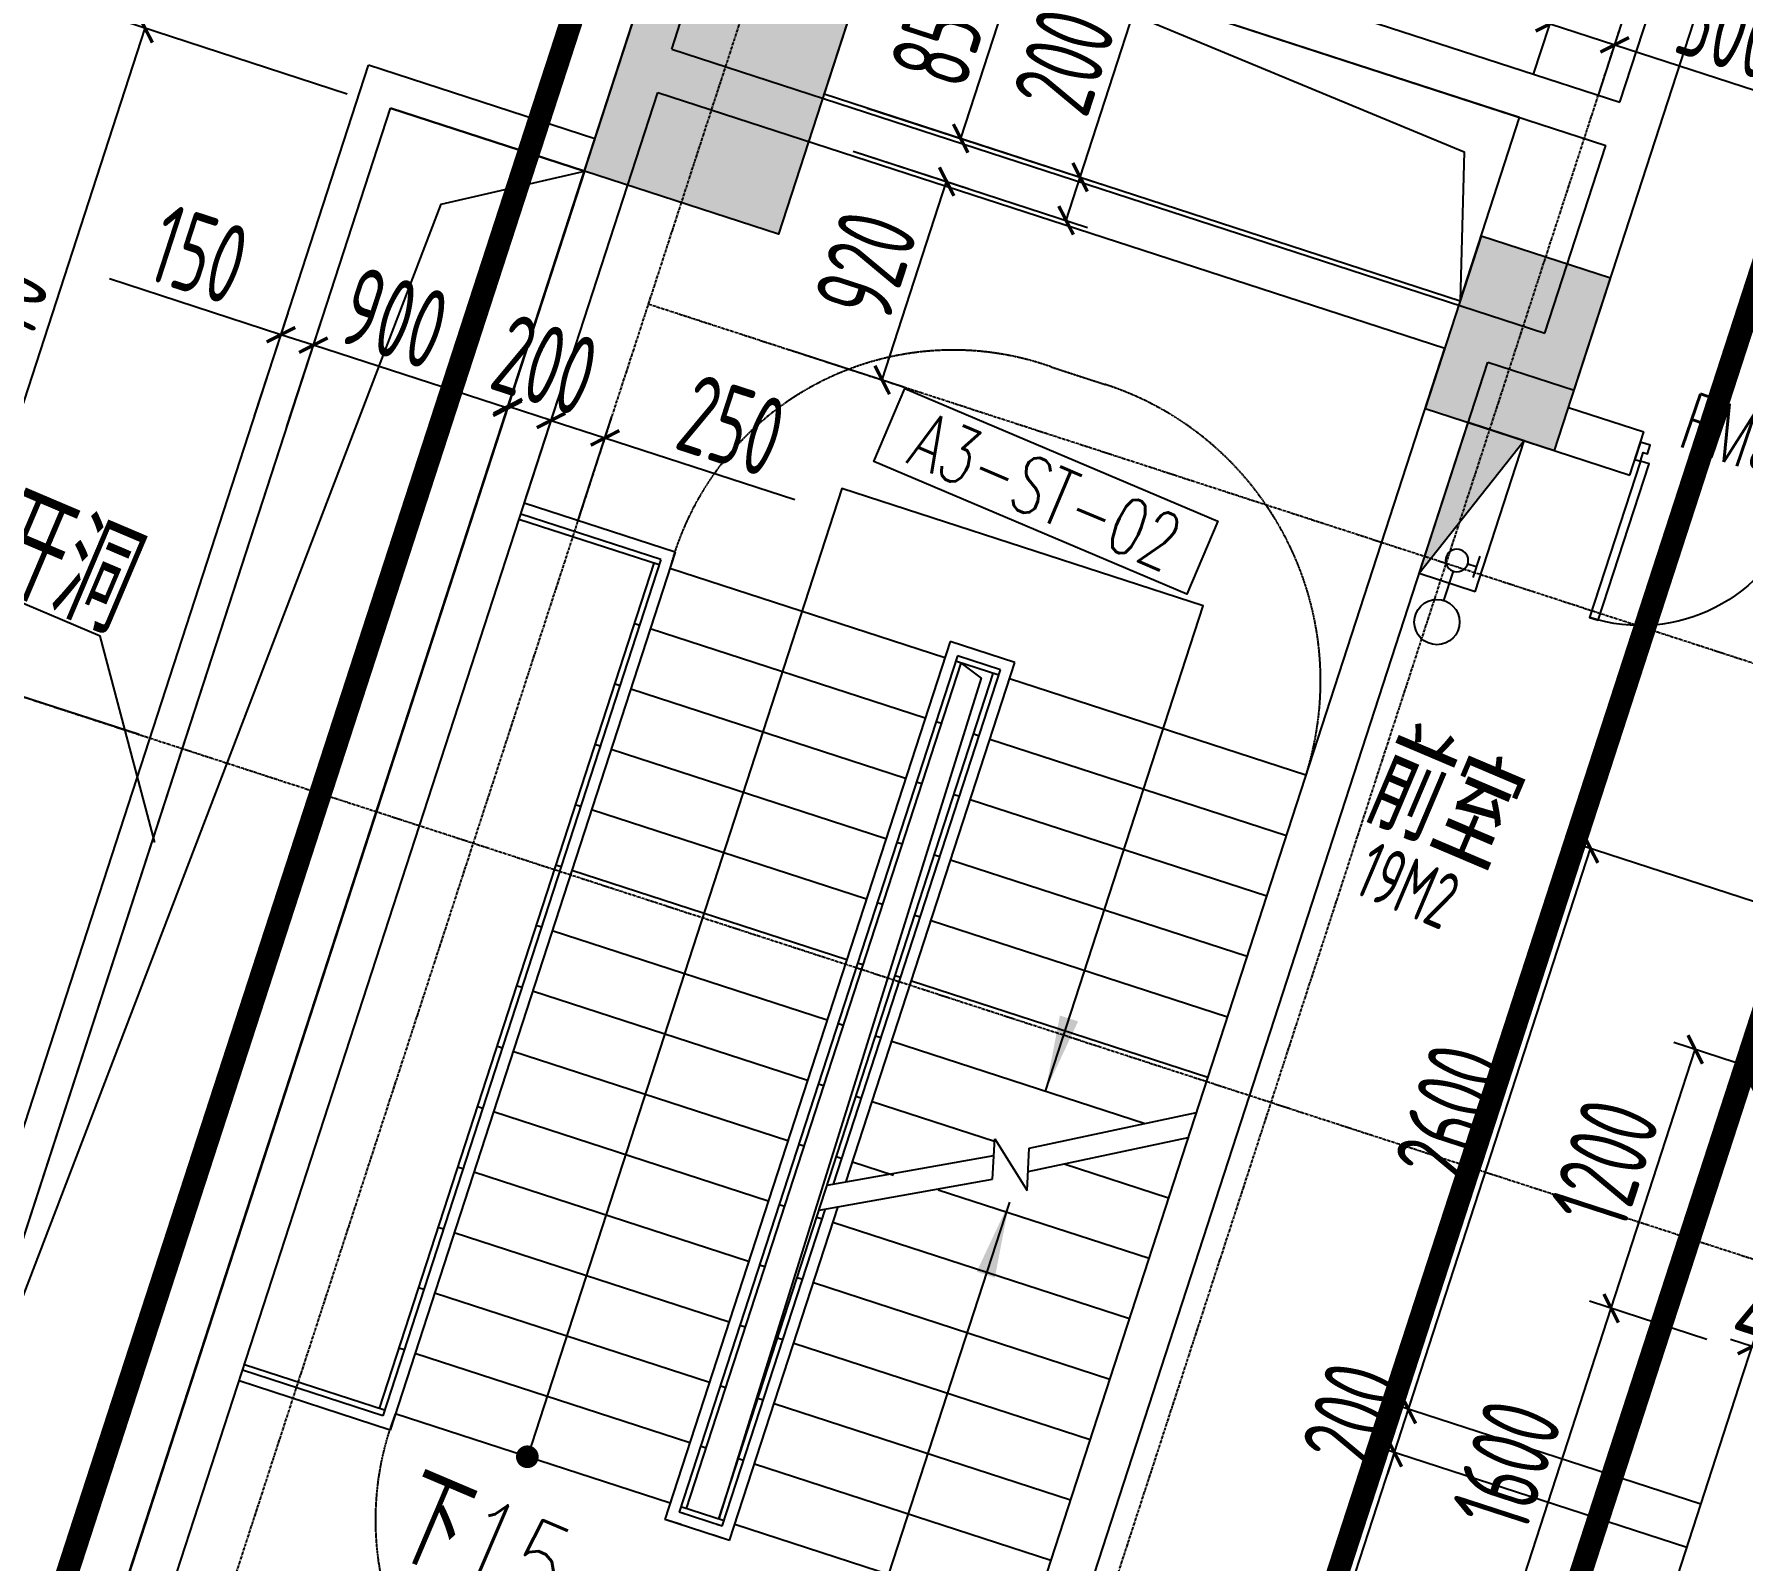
# Model space of a CAD drawing. Extents: x 11778731 to 12007717, y -6694179 to -6363962.
# Drawn here: x 11937913 to 11945450, y -6395711 to -6388979 of the extents above; entities that cross this region are included whole.
import ezdxf
from ezdxf.enums import TextEntityAlignment as Align
from ezdxf.xclip import XClip

# ---------------------------------------------------------------- set-up
doc = ezdxf.new("R2010")
doc.units = 0
doc.header["$LTSCALE"] = 10
doc.header["$MEASUREMENT"] = 0
doc.header["$XCLIPFRAME"] = 0
for name, pattern in [('A3-RG-axis-100$0$CENTER', [2, 1.25, -0.25, 0.25, -0.25]), ('A3-RV-3F$0$DASH', [0.35, 0.25, -0.1]), ('DASHED2', [0.375, 0.25, -0.125])]:
    doc.linetypes.add(name, pattern=pattern)
for name, color, linetype in [('A-CLOD', 200, 'Continuous'), ('A3-RB-3F-100$0$A-DIMS-100', 1, 'Continuous'), ('A3-RG-axis-100$0$A-GRID', 1, 'A3-RG-axis-100$0$CENTER'), ('A3-RI-3F$0$A-DOOR', 32, 'Continuous'), ('A3-RI-3F$0$A-WALL', 7, 'Continuous'), ('A3-RI-3F$0$A3-RS-2F$0$12000', 54, 'Continuous'), ('A3-RM-3F$0$0P-FE-FH-P', 41, 'A3-RM-3F$0$YJdef_FE-FH_LINE_F'), ('A3-RM-3F$0$0P-FE-FH-V', 141, 'Continuous'), ('A3-RM-3F$0$0P-FE-HY', 141, 'Continuous'), ('A3-RM-3F$0$A-EQPM', 55, 'Continuous'), ('A3-RS-1F$0$A-HATH-GRAY', 8, 'Continuous'), ('A3-RS-1F$0$A-WALL', 7, 'Continuous'), ('A3-RV-3F$0$A-STRS', 50, 'Continuous'), ('A3-RV-3F$0$A-STRS-HRAL', 80, 'Continuous'), ('A3-RV-3F$0$A-SYMB-STRS', 1, 'Continuous'), ('A3-SYMB-3F-100$0$A-SYMB', 4, 'Continuous'), ('A3-SYMB-3F-100$0$A-SYMB-AREA', 4, 'Continuous'), ('A3-SYMB-3F-100$0$A-SYMB-DOOR', 3, 'Continuous'), ('A3-SYMB-3F-100$0$A-SYMB-DOOR1', 3, 'Continuous'), ('A3-SYMB-3F-100$0$A-SYMB-DOOR2', 3, 'Continuous'), ('A3-SYMB-3F-100$0$A-SYMB-DOOR3', 3, 'Continuous'), ('A3-SYMB-3F-100$0$A-SYMB-NAME', 4, 'Continuous'), ('A3-SYMB-3F-100$0$A-SYMB-NAME-E', 4, 'Continuous'), ('A3-SYMB-3F-100$0$A-SYMB-NUMB-T', 4, 'Continuous'), ('A3-SYMB-3F-100$0$A-SYMB-STRS', 1, 'Continuous')]:
    doc.layers.add(name, color=color, linetype=linetype)
doc.styles.add('A3-RB-3F-100$0$XD2008', font='xd-hzs.shx', dxfattribs={"width": 0.7, "bigfont": 'xd-hztxt.shx'})
doc.styles.add('A3-RM-3F$0$hz1', font='hzs.shx', dxfattribs={"width": 0.75, "bigfont": 'hztxt.shx'})
doc.styles.add('A3-SYMB-3F-100$0$ECADI', font='hzs.shx', dxfattribs={"width": 0.7, "bigfont": 'hztxt.shx'})
doc.styles.add('A3-SYMB-3F-100$0$ECADI-TXT', font='simplex.shx', dxfattribs={"bigfont": 'hztxt.shx'})
doc.linetypes.add('A3-RM-3F$0$YJdef_FE-FH_LINE_F', pattern='A,4,-0.2,["F",A3-RM-3F$0$hz1,S=0.2,R=0,X=-0.1,Y=-0.1],-0.1', length=4.3)
doc.dimstyles.new('A3-RB-3F-100$0$XD100$0', dxfattribs={"dimscale": 100, "dimtxt": 3.5, "dimasz": 1, "dimexe": 1, "dimexo": 2, "dimgap": 0.5, "dimtad": 1, "dimdec": 0, "dimdsep": 46, "dimtxsty": 'A3-RB-3F-100$0$XD2008', "dimblk1": 'A3-RB-3F-100$0$_ARCHTICK', "dimblk2": 'A3-RB-3F-100$0$_ARCHTICK', "dimsah": 1, "dimcen": 2.5, "dimclrt": 4, "dimaunit": 1, "dimadec": 0, "dimazin": 0, "dimtfac": 1, "dimtdec": 0, "dimtix": 1, "dimtmove": 0, "dimatfit": 3, "dimfxl": 0, "dimtolj": 1, "dimtzin": 0, "dimarcsym": 0})

# ---------------------------------------------------------------- blocks, each defined once
blk = doc.blocks.new('A3-RV-3F')
at = {"layer": 'A3-RV-3F$0$A-STRS'}
for p, q in [((11940669.7, -6391319.5), (11940051.5, -6391118.6)), ((11940645.9, -6391311.8), (11939434.6, -6395039.9)), ((11941929.8, -6391728.9), (11940717.2, -6391334.9)), ((11940583.2, -6391585.8), (11940559.4, -6391578.1)), ((11941843.3, -6391995.2), (11940630.7, -6391601.2)), ((11940789.9, -6395480.3), (11942001.3, -6391752.2)), ((11942167.6, -6391806.2), (11941977.4, -6391744.4)), ((11940496.6, -6391852.1), (11940472.9, -6391844.4)), ((11940932.5, -6395526.6), (11942143.8, -6391798.5)), ((11943522.8, -6392246.5), (11942215.1, -6391821.6)), ((11941756.8, -6392261.5), (11940544.2, -6391867.5)), ((11941914.6, -6392018.4), (11941890.9, -6392010.7)), ((11942057.3, -6392064.8), (11942081.1, -6392072.5)), ((11940410.1, -6392118.4), (11940386.3, -6392110.7)), ((11941670.2, -6392527.8), (11940457.7, -6392133.8)), ((11942128.6, -6392087.9), (11943436.3, -6392512.8)), ((11941828.1, -6392284.7), (11941804.3, -6392277)), ((11940323.6, -6392384.7), (11940299.8, -6392377)), ((11941970.8, -6392331.1), (11941994.5, -6392338.8)), ((11942042.1, -6392354.2), (11943349.8, -6392779.1)), ((11941583.7, -6392794.1), (11940371.1, -6392400.1)), ((11941741.7, -6392551.1), (11941717.8, -6392543.3)), ((11941884.2, -6392597.4), (11941908, -6392605.1)), ((11940237.1, -6392651), (11940213.3, -6392643.3)), ((11941497.2, -6393060.4), (11940284.6, -6392666.4)), ((11941955.6, -6392620.5), (11943263.3, -6393045.4)), ((11941655.2, -6392817.3), (11941631.3, -6392809.6)), ((11941797.7, -6392863.7), (11941821.5, -6392871.4)), ((11941869, -6392886.8), (11943176.7, -6393311.7)), ((11940150.5, -6392917.3), (11940126.8, -6392909.5)), ((11941410.7, -6393326.7), (11940198.1, -6392932.7)), ((11941568.5, -6393083.6), (11941544.8, -6393075.9)), ((11941711.2, -6393130), (11941735, -6393137.7)), ((11940064, -6393183.6), (11940040.2, -6393175.8)), ((11941324.1, -6393593), (11940111.6, -6393199)), ((11941782.5, -6393153.1), (11943090.2, -6393578)), ((11941482, -6393349.9), (11941458.2, -6393342.2)), ((11941624.7, -6393396.2), (11941648.4, -6393404)), ((11941696, -6393419.4), (11942813.5, -6393782.5)), ((11939977.5, -6393449.9), (11939953.7, -6393442.1)), ((11941237.6, -6393859.3), (11940025, -6393465.3)), ((11941395.5, -6393616.2), (11941371.7, -6393608.5)), ((11939891, -6393716.2), (11939867.2, -6393708.4)), ((11941151.1, -6394125.6), (11939938.5, -6393731.6)), ((11941538.1, -6393662.5), (11941561.9, -6393670.3)), ((11941609.5, -6393685.7), (11942149.4, -6393861.1)), ((11942302.3, -6393891.2), (11943039.7, -6393734.4)), ((11941309, -6393882.5), (11941285.2, -6393874.8)), ((11942140.7, -6394027.8), (11942150, -6393849.6)), ((11942150, -6393849.6), (11942292.5, -6394077.7)), ((11942296.9, -6393994.6), (11943004, -6393844.3)), ((11941410.7, -6394055.1), (11942146.1, -6393924.4)), ((11941451.6, -6393928.8), (11941475.4, -6393936.6)), ((11941522.9, -6393952), (11941703.2, -6394010.6)), ((11942292.5, -6394077.7), (11942302.3, -6393891.2)), ((11942455.9, -6393960.8), (11942917.2, -6394110.6)), ((11939804.4, -6393982.5), (11939780.7, -6393974.7)), ((11941064.6, -6394391.9), (11939852, -6393997.9)), ((11941375.2, -6394164.9), (11942140.7, -6394027.8)), ((11941900.5, -6394074.7), (11942830.6, -6394376.9)), ((11941222.4, -6394148.8), (11941198.7, -6394141.1)), ((11939717.9, -6394248.8), (11939694.1, -6394241)), ((11940978.1, -6394658.2), (11939765.5, -6394264.2)), ((11941365.1, -6394195.1), (11941388.9, -6394202.9)), ((11941436.4, -6394218.3), (11942744.1, -6394643.2)), ((11941135.9, -6394415.1), (11941112.1, -6394407.4)), ((11941278.6, -6394461.4), (11941302.3, -6394469.2)), ((11941349.9, -6394484.6), (11942657.6, -6394909.5)), ((11939631.4, -6394515), (11939607.6, -6394507.3)), ((11940891.5, -6394924.5), (11939678.9, -6394530.5)), ((11941049.4, -6394681.4), (11941025.6, -6394673.6)), ((11939544.9, -6394781.3), (11939521.1, -6394773.6)), ((11941192, -6394727.7), (11941215.8, -6394735.5)), ((11941263.4, -6394750.9), (11942571.1, -6395175.8)), ((11939458.3, -6395047.6), (11938840.1, -6394846.8)), ((11940805, -6395190.8), (11939592.4, -6394796.8)), ((11940962.9, -6394947.7), (11940939.1, -6394939.9)), ((11941105.5, -6394994), (11941129.3, -6395001.7)), ((11941176.8, -6395017.2), (11942484.5, -6395442.1)), ((11940718.5, -6395457.1), (11939505.9, -6395063.1)), ((11940876.3, -6395214), (11940852.6, -6395206.2)), ((11941019, -6395260.3), (11941042.8, -6395268)), ((11941090.3, -6395283.5), (11942398, -6395708.4)), ((11940956.2, -6395534.3), (11940766, -6395472.5)), ((11941003.8, -6395549.8), (11942311.5, -6395974.7))]:
    blk.add_line(p, q, dxfattribs=at)
at = {"layer": 'A3-RV-3F$0$A-STRS-HRAL'}
for p, q in [((11940677.4, -6391295.7), (11940059.2, -6391094.9)), ((11940740.4, -6391263.6), (11940074.7, -6391047.3)), ((11940677.4, -6391295.7), (11939450.6, -6395071.4)), ((11940740.4, -6391263.6), (11939482.7, -6395134.4)), ((11941953, -6391657.6), (11940695.3, -6395528.4)), ((11941953, -6391657.6), (11940695.3, -6395528.4)), ((11941953, -6391657.6), (11940695.3, -6395528.4)), ((11942238.3, -6391750.3), (11941953, -6391657.6)), ((11942238.3, -6391750.3), (11941953, -6391657.6)), ((11942238.3, -6391750.3), (11941953, -6391657.6)), ((11941985.1, -6391720.6), (11940758.3, -6395496.3)), ((11941985.1, -6391720.6), (11940758.3, -6395496.3)), ((11941985.1, -6391720.6), (11940758.3, -6395496.3)), ((11941494.8, -6394038.8), (11942238.3, -6391750.3)), ((11941494.8, -6394038.8), (11942238.3, -6391750.3)), ((11941494.8, -6394038.8), (11942238.3, -6391750.3)), ((11942175.3, -6391782.4), (11941985.1, -6391720.6)), ((11942175.3, -6391782.4), (11941985.1, -6391720.6)), ((11942175.3, -6391782.4), (11941985.1, -6391720.6)), ((11941438.6, -6394049.7), (11942175.3, -6391782.4)), ((11941438.6, -6394049.7), (11942175.3, -6391782.4)), ((11941438.6, -6394049.7), (11942175.3, -6391782.4)), ((11940948.5, -6395558.1), (11941403, -6394159.5)), ((11940948.5, -6395558.1), (11941403, -6394159.5)), ((11940948.5, -6395558.1), (11941403, -6394159.5)), ((11940980.6, -6395621.1), (11941459.1, -6394148.5)), ((11940980.6, -6395621.1), (11941459.1, -6394148.5)), ((11940980.6, -6395621.1), (11941459.1, -6394148.5)), ((11939482.7, -6395134.4), (11938817, -6394918.1)), ((11939450.6, -6395071.4), (11938832.4, -6394870.6)), ((11940980.6, -6395621.1), (11940695.3, -6395528.4)), ((11940766.8, -6395551.6), (11940695.3, -6395528.4)), ((11940766.8, -6395551.6), (11940695.3, -6395528.4)), ((11940948.5, -6395558.1), (11940758.3, -6395496.3)), ((11940782.2, -6395504.1), (11940758.3, -6395496.3)), ((11940782.2, -6395504.1), (11940758.3, -6395496.3)), ((11940980.6, -6395621.1), (11940909.4, -6395598)), ((11940980.6, -6395621.1), (11940909.4, -6395598)), ((11940948.5, -6395558.1), (11940924.9, -6395550.4)), ((11940948.5, -6395558.1), (11940924.9, -6395550.4))]:
    blk.add_line(p, q, dxfattribs=at)
at = {"layer": 'A3-RV-3F$0$A-SYMB-STRS', "extrusion": (-5.32784e-09, -4.17e-09, -1)}
blk.add_line((11942214.6, -6394128.9), (11941681.4, -6395770), dxfattribs=at)
blk.add_line((11942214.6, -6394128.9), (11941681.4, -6395770), dxfattribs=at)
blk.add_line((11942214.6, -6394128.9), (11941681.4, -6395770), dxfattribs=at)
at = {"layer": 'A3-RV-3F$0$A-SYMB-STRS', "linetype": 'A3-RV-3F$0$DASH'}
for points in [[(11940717.2, -6391334.9, -0.438653), (11942399.2, -6390446.2), (11942636.9, -6390523.5, -0.412085), (11943522.8, -6392246.5, -0.412085)], [(11939505.9, -6395063.1, 0.438653), (11940344.2, -6396770.7), (11940582, -6396848, 0.412085), (11942311.5, -6395974.7, 0.412085)]]:
    blk.add_lwpolyline(points, format="xyb", dxfattribs=at)
at = {"layer": 'A3-RV-3F$0$A-SYMB-STRS'}
for points in [[(11942373.6, -6393639.6), (11943068.9, -6391499.8), (11941475.8, -6390982.2), (11940088.4, -6395252.4)], [(11942373.6, -6393639.6), (11943068.9, -6391499.8), (11941475.8, -6390982.2), (11940088.4, -6395252.4)], [(11942373.6, -6393639.6), (11943068.9, -6391499.8), (11941475.8, -6390982.2), (11940088.4, -6395252.4)], [(11942001.3, -6391752.2), (11942089.5, -6391818.6), (11940932.5, -6395526.6)]]:
    blk.add_lwpolyline(points, dxfattribs=at)
at = {"layer": 'A3-RV-3F$0$A-SYMB-STRS', "extrusion": (-1.57343e-15, -1.38098e-14, -1), "const_width": 50, "elevation": 0}
blk.add_lwpolyline([(-11940069.3, -6395236.3, 1), (-11940107.5, -6395268.5, 1)], format="xyb", close=True, dxfattribs=at)
blk.add_lwpolyline([(-11940069.3, -6395236.3, 1), (-11940107.5, -6395268.5, 1)], format="xyb", close=True, dxfattribs=at)
blk.add_lwpolyline([(-11940069.3, -6395236.3, 1), (-11940107.5, -6395268.5, 1)], format="xyb", close=True, dxfattribs=at)
at = {"layer": 'A3-RV-3F$0$A-SYMB-STRS', "extrusion": (-5.32784e-09, -4.16997e-09, -1)}
blk.add_solid([(-11942437.7, -6393306.3, 0), (-11942517.7, -6393332.3, 0), (-11942373.6, -6393639.6, 0)], dxfattribs=at)
blk.add_solid([(-11942437.7, -6393306.3, 0), (-11942517.7, -6393332.3, 0), (-11942373.6, -6393639.6, 0)], dxfattribs=at)
blk.add_solid([(-11942437.7, -6393306.3, 0), (-11942517.7, -6393332.3, 0), (-11942373.6, -6393639.6, 0)], dxfattribs=at)
at = {"layer": 'A3-RV-3F$0$A-SYMB-STRS', "extrusion": (-1.85926e-09, 6.5052e-09, -1)}
blk.add_solid([(-11942070.6, -6394436.1, -0.1), (-11942150.6, -6394462.1, -0.1), (-11942214.6, -6394128.9, -0.1)], dxfattribs=at)
blk.add_solid([(-11942070.6, -6394436.1, -0.1), (-11942150.6, -6394462.1, -0.1), (-11942214.6, -6394128.9, -0.1)], dxfattribs=at)
blk.add_solid([(-11942070.6, -6394436.1, -0.1), (-11942150.6, -6394462.1, -0.1), (-11942214.6, -6394128.9, -0.1)], dxfattribs=at)
blk = doc.blocks.new('A3-RI-3F$0$J-双扇门-1500')
for points in [[(25, 80), (25, 805), (65, 805), (65, 80)], [(1475, 80), (1475, 805), (1435, 805), (1435, 80)], [(0, 80), (25, 80), (25, 40), (45, 40), (45, 0), (0, 0)], [(1500, 80), (1475, 80), (1475, 40), (1455, 40), (1455, 0), (1500, 0)]]:
    blk.add_lwpolyline(points, close=True)
for centre, start, end in [((25, 80), 0, 90), ((1475, 80), 90, 180)]:
    blk.add_arc(centre, 725, start, end)
blk = doc.blocks.new('A3-RI-3F')
at = {"layer": 'A3-RI-3F$0$A-WALL'}
for p, q in [((11938031.9, -6396687.1), (11942620.8, -6382563.9)), ((11944705.3, -6390548.9), (11945926, -6386792.2)), ((11944907.6, -6389279.2), (11945735.7, -6386730.4)), ((11941055.8, -6388027.7), (11944907.6, -6389279.2)), ((11940725.1, -6389045.3), (11940994, -6388217.9)), ((11940994, -6388217.9), (11944845.8, -6389469.4)), ((11940725.1, -6389045.3), (11944576.9, -6390296.9)), ((11937033.3, -6396362.6), (11939388, -6389115.5)), ((11940386.7, -6389440), (11939388, -6389115.5)), ((11938098.5, -6397129.3), (11940663.3, -6389235.5)), ((11940663.3, -6389235.5), (11944134.8, -6390363.5)), ((11937175.9, -6396409), (11939484.3, -6389304.5)), ((11940340.3, -6389582.7), (11939484.3, -6389304.5)), ((11944576.9, -6390296.9), (11944845.8, -6389469.4)), ((11942249.7, -6396164.9), (11944134.7, -6390363.5)), ((11942439.9, -6396226.7), (11944324.9, -6390425.3)), ((11944324.9, -6390425.3), (11944705.3, -6390548.9)), ((11944680.6, -6390625), (11945013.5, -6390733.1)), ((11944238.4, -6390691.6), (11944951.7, -6390923.3)), ((11944951.7, -6390923.3), (11945013.5, -6390733.1)), ((11944955.4, -6396413.2), (11945449.8, -6394891.5))]:
    blk.add_line(p, q, dxfattribs=at)
at = {"layer": 'A3-RI-3F$0$A3-RS-2F$0$12000'}
blk.add_lwpolyline([(11944866.1, -6390054.3), (11944295.5, -6389868.9), (11944048.2, -6390629.7), (11944618.9, -6390815.1), (11944866.1, -6390054.3)], dxfattribs=at)
at = {"layer": 'A3-RI-3F$0$A-DOOR', "xscale": -1, "rotation": 162.0000000034242}
blk.add_blockref('A3-RI-3F$0$J-双扇门-1500', (11944998.9, -6390778), dxfattribs=at)
blk = doc.blocks.new('A3-RG-axis-100')
at = {"layer": 'A3-RG-axis-100$0$A-GRID'}
for p, q in [((11938459.9, -6396826.1), (11945194.3, -6376099.8)), ((11941978.8, -6397969.5), (11948713.2, -6377243.2)), ((11908160.7, -6382249.8), (12003495.5, -6413225.9)), ((11940623, -6390168.8), (12004268, -6410848.3))]:
    blk.add_line(p, q, dxfattribs=at)
blk = doc.blocks.new('A3-SYMB-3F-100$0$ECADI-TAG-NAME')
at = {"layer": 'A3-SYMB-3F-100$0$A-SYMB-NAME', "style": 'A3-SYMB-3F-100$0$ECADI-TXT', "width": 0.7}
blk.add_attdef('CHINESENAME', (1.855, 1.528), '', height=4, dxfattribs=at)
at = {"layer": 'A3-SYMB-3F-100$0$A-SYMB-NAME-E', "style": 'A3-SYMB-3F-100$0$ECADI-TXT', "width": 0.7}
blk.add_attdef('ENGLISHLOW', (2.183, 6.956), '', height=2.5, dxfattribs=at)
blk = doc.blocks.new('A3-SYMB-3F-100$0$ECADI-TAG-ROOM')
at = {"layer": 'A3-SYMB-3F-100$0$A-SYMB-AREA', "style": 'A3-SYMB-3F-100$0$ECADI', "width": 0.7}
blk.add_attdef('340M2', text='', height=2.5, dxfattribs=at).set_placement((7.167, -1.75), align=Align.MIDDLE_LEFT)
at = {"layer": 'A3-SYMB-3F-100$0$A-SYMB-NAME', "style": 'A3-SYMB-3F-100$0$ECADI', "width": 0.7}
blk.add_attdef('CHINESENAME', (-5.125, 0.088), '', height=4.5, dxfattribs=at)
at = {"layer": 'A3-SYMB-3F-100$0$A-SYMB-NAME-E', "style": 'A3-SYMB-3F-100$0$ECADI', "width": 0.7}
for tag, p in [('ENGLISHHIGH', (-5.125, 8.04)), ('ENGLISHLOW', (-5.125, 4.84))]:
    blk.add_attdef(tag, p, '', height=2.5, dxfattribs=at)
blk = doc.blocks.new('A3-SYMB-3F-100$0$ECADI-TAG-CODE')
at = {"layer": 'A3-SYMB-3F-100$0$A-SYMB-NUMB-T', "color": 1}
blk.add_lwpolyline([(0, 3.5), (15, 3.5), (15, 0), (0, 0)], close=True, dxfattribs=at)
at = {"layer": 'A3-SYMB-3F-100$0$A-SYMB-NUMB-T', "style": 'A3-SYMB-3F-100$0$ECADI-TXT', "width": 0.7}
blk.add_attdef('CODE', text='', height=2.5, dxfattribs=at).set_placement((7.5, 1.75), align=Align.MIDDLE_CENTER)
blk = doc.blocks.new('A3-SYMB-3F-100$0$ECADI-TAG-DOOR')
at = {"layer": 'A3-SYMB-3F-100$0$A-SYMB-DOOR', "style": 'A3-SYMB-3F-100$0$ECADI-TXT', "width": 0.7}
for tag, p in [('门窗主编号1', (-6.414, 7.257)), ('门窗主编号2', (2.085, 7.257))]:
    blk.add_attdef(tag, p, '', height=2.5, dxfattribs=at)
at = {"layer": 'A3-SYMB-3F-100$0$A-SYMB-DOOR', "style": 'A3-SYMB-3F-100$0$ECADI-TXT', "width": 0.7, "flags": 1}
for tag, p in [('洞口尺寸(宽X高)', (-6.416, 1.62)), ('备注', (-6.394, -1.213))]:
    blk.add_attdef(tag, p, '', height=2.5, dxfattribs=at)
at = {"layer": 'A3-SYMB-3F-100$0$A-SYMB-DOOR1', "style": 'A3-SYMB-3F-100$0$ECADI-TXT', "width": 0.7}
blk.add_attdef('门窗辅编号1', (-6.414, 4.413), '', height=2.5, dxfattribs=at)
at = {"layer": 'A3-SYMB-3F-100$0$A-SYMB-DOOR2', "style": 'A3-SYMB-3F-100$0$ECADI-TXT', "width": 0.7}
blk.add_attdef('门窗辅编号2', (-2.861, 4.413), '', height=2.5, dxfattribs=at)
at = {"layer": 'A3-SYMB-3F-100$0$A-SYMB-DOOR3', "style": 'A3-SYMB-3F-100$0$ECADI-TXT', "width": 0.7}
blk.add_attdef('门窗辅编号3', (2.323, 4.413), '', height=2.5, dxfattribs=at)
blk = doc.blocks.new('A3-SYMB-3F-100')
at = {"layer": 'A3-SYMB-3F-100$0$A-SYMB'}
blk.add_lwpolyline([(11938445.5, -6392542.8), (11938204.9, -6391634), (11936502.6, -6390911.4)], dxfattribs=at)
ref = blk.add_blockref('A3-SYMB-3F-100$0$ECADI-TAG-ROOM', (11936606.1, -6390950), dxfattribs=dict(at, xscale=-99.99999999989049, yscale=100.0000000001164, rotation=337.0000000008721))
ref.add_attrib('CHINESENAME', '新风管井开洞', (11936510.5, -6390899.9), dxfattribs={"height": 450, "rotation": 337, "style": 'A3-SYMB-3F-100$0$ECADI', "width": 0.7})
at = {"layer": 'A3-SYMB-3F-100$0$A-SYMB', "xscale": 100.0000000100172, "yscale": 100.0000000002328, "zscale": 100, "rotation": 337}
blk.add_blockref('A3-SYMB-3F-100$0$ECADI-TAG-CODE', (11941616.6, -6390862.9), dxfattribs=at).add_auto_attribs({'CODE': 'A3-ST-02'})
at = {"layer": 'A3-SYMB-3F-100$0$A-SYMB'}
ref = blk.add_blockref('A3-SYMB-3F-100$0$ECADI-TAG-ROOM', (11944224.1, -6392649.5), dxfattribs=dict(at, xscale=99.99999999989046, yscale=100.0000000001164, rotation=337))
ref.add_attrib('CHINESENAME', '前室', (11943755.8, -6392441.2), dxfattribs={"height": 450, "rotation": 337, "style": 'A3-SYMB-3F-100$0$ECADI', "width": 0.7})
ref.add_attrib('340M2', '19M2', dxfattribs={"height": 250, "rotation": 337, "style": 'A3-SYMB-3F-100$0$ECADI', "width": 0.7}).set_placement((11943773, -6392648.1), align=Align.MIDDLE_LEFT)
at = {"layer": 'A3-SYMB-3F-100$0$A-SYMB-DOOR'}
ref = blk.add_blockref('A3-SYMB-3F-100$0$ECADI-TAG-DOOR', (11945599.3, -6391714.1, -333.3), dxfattribs=dict(at, xscale=99.99999999997291, yscale=100, zscale=100, rotation=341.1066567178231))
ref.add_attrib('门窗主编号1', 'FM乙', dxfattribs={"height": 250, "rotation": 341.10666, "style": 'A3-SYMB-3F-100$0$ECADI-TXT', "width": 0.7}).set_placement((11945617.5, -6390950.5, -333.3), align=Align.RIGHT)
ref.add_attrib('门窗主编号2', '1522', (11945709.8, -6390986.5), dxfattribs={"height": 250, "rotation": 341.10666, "style": 'A3-SYMB-3F-100$0$ECADI-TXT', "width": 0.7})
at = {"layer": 'A3-SYMB-3F-100$0$A-SYMB-STRS'}
ref = blk.add_blockref('A3-SYMB-3F-100$0$ECADI-TAG-NAME', (11939235.7, -6395742, 0), dxfattribs=dict(at, xscale=100, yscale=99.99999999999999, rotation=337))
ref.add_attrib('CHINESENAME', '下15', (11939466.1, -6395673.9, 0), dxfattribs={"height": 400, "rotation": 337, "style": 'A3-SYMB-3F-100$0$ECADI-TXT', "width": 0.7})
blk = doc.blocks.new('A3-RB-3F-100$0$_ARCHTICK')
at = {"color": 0, "linetype": 'ByBlock', "const_width": 0.15}
blk.add_lwpolyline([(-0.5, -0.5), (0.5, 0.5)], dxfattribs=at)
blk = doc.blocks.new('*D1012')
at = {"layer": 'A3-RB-3F-100$0$A-DIMS-100', "color": 0, "lineweight": -2}
for p, q in [((11940073.9, -6391048.4), (11940223.9, -6390586.8)), ((11940193, -6390681.9), (11940430.9, -6390759.3)), ((11940311.8, -6391125.7), (11940461.8, -6390664.1)), ((11940430.9, -6390759.3), (11941267.6, -6391031.1))]:
    blk.add_line(p, q, dxfattribs=at)
at = {"layer": 'A3-RB-3F-100$0$A-DIMS-100', "color": 0, "lineweight": -2, "xscale": 100, "yscale": 100, "zscale": 100}
for p, rotation in [((11940193, -6390681.9), 161.9999999993713), ((11940430.9, -6390759.3), 341.9999999993714)]:
    blk.add_blockref('A3-RB-3F-100$0$_ARCHTICK', p, dxfattribs=dict(at, rotation=rotation))
at = {"layer": 'A3-RB-3F-100$0$A-DIMS-100', "color": 4, "insert": (11940990, -6390704.3), "char_height": 350, "attachment_point": 5, "rotation": 342, "style": 'A3-RB-3F-100$0$XD2008'}
blk.add_mtext('\\A1;250', dxfattribs=at)
blk = doc.blocks.new('*D1015')
at = {"layer": 'A3-RB-3F-100$0$A-DIMS-100', "color": 0, "lineweight": -2}
for p, q in [((11939884, -6390986.7), (11940034, -6390525.1)), ((11940193.3, -6390682.1), (11940003.1, -6390620.3)), ((11940074.3, -6391048.5), (11940224.2, -6390587))]:
    blk.add_line(p, q, dxfattribs=at)
at = {"layer": 'A3-RB-3F-100$0$A-DIMS-100', "color": 0, "lineweight": -2, "xscale": 100, "yscale": 100, "zscale": 100}
for p, rotation in [((11940003.1, -6390620.3), 162.0000000002231), ((11940193.3, -6390682.1), 342.0000000002231)]:
    blk.add_blockref('A3-RB-3F-100$0$_ARCHTICK', p, dxfattribs=dict(at, rotation=rotation))
at = {"layer": 'A3-RB-3F-100$0$A-DIMS-100', "color": 4, "insert": (11940167.8, -6390437.2), "char_height": 350, "attachment_point": 5, "rotation": 342, "style": 'A3-RB-3F-100$0$XD2008'}
blk.add_mtext('\\A1;200', dxfattribs=at)
blk = doc.blocks.new('*D1020')
at = {"layer": 'A3-RB-3F-100$0$A-DIMS-100', "color": 0, "lineweight": -2}
for p, q in [((11939028.1, -6390708.6), (11939175.4, -6390255.3)), ((11940000.4, -6390628.5), (11939144.5, -6390350.4)), ((11939884.1, -6390986.8), (11940031.3, -6390533.4))]:
    blk.add_line(p, q, dxfattribs=at)
at = {"layer": 'A3-RB-3F-100$0$A-DIMS-100', "color": 0, "lineweight": -2, "xscale": 100, "yscale": 100, "zscale": 100}
for p, rotation in [((11939144.5, -6390350.4), 162.000000000172), ((11940000.4, -6390628.5), 342.000000000172)]:
    blk.add_blockref('A3-RB-3F-100$0$_ARCHTICK', p, dxfattribs=dict(at, rotation=rotation))
at = {"layer": 'A3-RB-3F-100$0$A-DIMS-100', "color": 4, "insert": (11939503.2, -6390230.4), "char_height": 350, "attachment_point": 5, "rotation": 342, "style": 'A3-RB-3F-100$0$XD2008'}
blk.add_mtext('\\A1;900', dxfattribs=at)
blk = doc.blocks.new('*D1021')
at = {"layer": 'A3-RB-3F-100$0$A-DIMS-100', "color": 0, "lineweight": -2}
for p, q in [((11939001.8, -6390304.1), (11938245, -6390058.2)), ((11938885.4, -6390662.3), (11939032.7, -6390209)), ((11939028.1, -6390708.6), (11939175.4, -6390255.3)), ((11939144.5, -6390350.4), (11939001.8, -6390304.1))]:
    blk.add_line(p, q, dxfattribs=at)
at = {"layer": 'A3-RB-3F-100$0$A-DIMS-100', "color": 0, "lineweight": -2, "xscale": 100, "yscale": 100, "zscale": 100}
for p, rotation in [((11939001.8, -6390304.1), 162.0000000005745), ((11939144.5, -6390350.4), 342.0000000005745)]:
    blk.add_blockref('A3-RB-3F-100$0$_ARCHTICK', p, dxfattribs=dict(at, rotation=rotation))
at = {"layer": 'A3-RB-3F-100$0$A-DIMS-100', "color": 4, "insert": (11938639.5, -6389949.8), "char_height": 350, "attachment_point": 5, "rotation": 342, "style": 'A3-RB-3F-100$0$XD2008'}
blk.add_mtext('\\A1;150', dxfattribs=at)
blk = doc.blocks.new('*D982')
at = {"layer": 'A3-RB-3F-100$0$A-DIMS-100', "color": 0, "lineweight": -2}
for p, q in [((11941911.8, -6388516.1), (11942357.5, -6388661)), ((11942262.4, -6388630.1), (11941999.7, -6389438.4)), ((11941809.6, -6389376.6), (11941904.6, -6389407.5))]:
    blk.add_line(p, q, dxfattribs=at)
at = {"layer": 'A3-RB-3F-100$0$A-DIMS-100', "color": 0, "lineweight": -2, "xscale": 100, "yscale": 100, "zscale": 100}
for p, rotation in [((11942262.4, -6388630.1), 71.99810502977085), ((11941999.7, -6389438.4), 251.9981050297708)]:
    blk.add_blockref('A3-RB-3F-100$0$_ARCHTICK', p, dxfattribs=dict(at, rotation=rotation))
at = {"layer": 'A3-RB-3F-100$0$A-DIMS-100', "color": 4, "insert": (11941917.1, -6388964.7), "char_height": 350, "attachment_point": 5, "rotation": 71.99811, "style": 'A3-RB-3F-100$0$XD2008'}
blk.add_mtext('\\A1;850', dxfattribs=at)
blk = doc.blocks.new('*D983')
at = {"layer": 'A3-RB-3F-100$0$A-DIMS-100', "color": 0, "lineweight": -2}
for p, q in [((11945448.6, -6394895.3), (11945521.3, -6394671.6)), ((11945490.4, -6394766.7), (11945395.3, -6394735.8)), ((11945490.4, -6394766.7), (11945680.6, -6394828.5)), ((11945638.8, -6394957.1), (11945711.5, -6394733.4)), ((11945680.6, -6394828.5), (11945775.7, -6394859.5))]:
    blk.add_line(p, q, dxfattribs=at)
at = {"layer": 'A3-RB-3F-100$0$A-DIMS-100', "color": 0, "lineweight": -2, "xscale": 100, "yscale": 100, "zscale": 100}
for p, rotation in [((11945490.4, -6394766.7), 341.9981050297708), ((11945680.6, -6394828.5), 161.9981050297708)]:
    blk.add_blockref('A3-RB-3F-100$0$_ARCHTICK', p, dxfattribs=dict(at, rotation=rotation))
at = {"layer": 'A3-RB-3F-100$0$A-DIMS-100', "color": 4, "insert": (11945655, -6394583.7), "char_height": 350, "attachment_point": 5, "rotation": 341.99811, "style": 'A3-RB-3F-100$0$XD2008'}
blk.add_mtext('\\A1;200', dxfattribs=at)
blk = doc.blocks.new('*D1099')
at = {"layer": 'A3-RB-3F-100$0$A-DIMS-100', "color": 0, "lineweight": -2}
for p, q in [((11944374.5, -6396119.3), (11944869, -6394597.6)), ((11945290.6, -6394734.6), (11944773.9, -6394566.7)), ((11944796.1, -6396256.3), (11944279.4, -6396088.4))]:
    blk.add_line(p, q, dxfattribs=at)
at = {"layer": 'A3-RB-3F-100$0$A-DIMS-100', "color": 0, "lineweight": -2, "xscale": 100, "yscale": 100, "zscale": 100}
for p, rotation in [((11944869, -6394597.6), 71.99810502977081), ((11944374.5, -6396119.3), 251.9981050297708)]:
    blk.add_blockref('A3-RB-3F-100$0$_ARCHTICK', p, dxfattribs=dict(at, rotation=rotation))
at = {"layer": 'A3-RB-3F-100$0$A-DIMS-100', "color": 4, "insert": (11944407.8, -6395288.9), "char_height": 350, "attachment_point": 5, "rotation": 71.99811, "style": 'A3-RB-3F-100$0$XD2008'}
blk.add_mtext('\\A1;1600', dxfattribs=at)
blk = doc.blocks.new('*D1100')
at = {"layer": 'A3-RB-3F-100$0$A-DIMS-100', "color": 0, "lineweight": -2}
for p, q in [((11945661.3, -6393593.3), (11945144.8, -6393425.4)), ((11944869, -6394597.6), (11945239.9, -6393456.3)), ((11945290.6, -6394734.6), (11944773.9, -6394566.7))]:
    blk.add_line(p, q, dxfattribs=at)
at = {"layer": 'A3-RB-3F-100$0$A-DIMS-100', "color": 0, "lineweight": -2, "xscale": 100, "yscale": 100, "zscale": 100}
for p, rotation in [((11945239.9, -6393456.3), 71.99810502977081), ((11944869, -6394597.6), 251.9981050297708)]:
    blk.add_blockref('A3-RB-3F-100$0$_ARCHTICK', p, dxfattribs=dict(at, rotation=rotation))
at = {"layer": 'A3-RB-3F-100$0$A-DIMS-100', "color": 4, "insert": (11944840.5, -6393957.4), "char_height": 350, "attachment_point": 5, "rotation": 71.99811, "style": 'A3-RB-3F-100$0$XD2008'}
blk.add_mtext('\\A1;1200', dxfattribs=at)
blk = doc.blocks.new('*D1101')
at = {"layer": 'A3-RB-3F-100$0$A-DIMS-100', "color": 0, "lineweight": -2}
for p, q in [((11943109.2, -6397705.9), (11943912.7, -6395233.2)), ((11945202.6, -6395652.3), (11943817.6, -6395202.3)), ((11944399.2, -6398125.1), (11943014.1, -6397675))]:
    blk.add_line(p, q, dxfattribs=at)
at = {"layer": 'A3-RB-3F-100$0$A-DIMS-100', "color": 0, "lineweight": -2, "xscale": 100, "yscale": 100, "zscale": 100}
for p, rotation in [((11943912.7, -6395233.2), 71.99810502977081), ((11943109.2, -6397705.9), 251.9981050297708)]:
    blk.add_blockref('A3-RB-3F-100$0$_ARCHTICK', p, dxfattribs=dict(at, rotation=rotation))
at = {"layer": 'A3-RB-3F-100$0$A-DIMS-100', "color": 4, "insert": (11943297, -6396400), "char_height": 350, "attachment_point": 5, "rotation": 71.99811, "style": 'A3-RB-3F-100$0$XD2008'}
blk.add_mtext('\\A1;2600', dxfattribs=at)
blk = doc.blocks.new('*D1102')
at = {"layer": 'A3-RB-3F-100$0$A-DIMS-100', "color": 0, "lineweight": -2}
for p, q in [((11945264.4, -6395462.1), (11943879.4, -6395012)), ((11943974.6, -6395042.9), (11944005.5, -6394947.8)), ((11943912.7, -6395233.2), (11943974.6, -6395042.9)), ((11945202.6, -6395652.3), (11943817.6, -6395202.3)), ((11943912.7, -6395233.2), (11943881.8, -6395328.3))]:
    blk.add_line(p, q, dxfattribs=at)
at = {"layer": 'A3-RB-3F-100$0$A-DIMS-100', "color": 0, "lineweight": -2, "xscale": 100, "yscale": 100, "zscale": 100}
for p, rotation in [((11943974.6, -6395042.9), 251.9981050297708), ((11943912.7, -6395233.2), 71.99810502977085)]:
    blk.add_blockref('A3-RB-3F-100$0$_ARCHTICK', p, dxfattribs=dict(at, rotation=rotation))
at = {"layer": 'A3-RB-3F-100$0$A-DIMS-100', "color": 4, "insert": (11943729.7, -6395068.5), "char_height": 350, "attachment_point": 5, "rotation": 71.99811, "style": 'A3-RB-3F-100$0$XD2008'}
blk.add_mtext('\\A1;200', dxfattribs=at)
blk = doc.blocks.new('*D1103')
at = {"layer": 'A3-RB-3F-100$0$A-DIMS-100', "color": 0, "lineweight": -2}
for p, q in [((11943974.6, -6395042.9), (11944778.1, -6392570.2)), ((11946067.9, -6392989.4), (11944683, -6392539.3)), ((11945264.4, -6395462.1), (11943879.4, -6395012))]:
    blk.add_line(p, q, dxfattribs=at)
at = {"layer": 'A3-RB-3F-100$0$A-DIMS-100', "color": 0, "lineweight": -2, "xscale": 100, "yscale": 100, "zscale": 100}
for p, rotation in [((11944778.1, -6392570.2), 71.99810502977081), ((11943974.6, -6395042.9), 251.9981050297708)]:
    blk.add_blockref('A3-RB-3F-100$0$_ARCHTICK', p, dxfattribs=dict(at, rotation=rotation))
at = {"layer": 'A3-RB-3F-100$0$A-DIMS-100', "color": 4, "insert": (11944162.3, -6393737.1), "char_height": 350, "attachment_point": 5, "rotation": 71.99811, "style": 'A3-RB-3F-100$0$XD2008'}
blk.add_mtext('\\A1;2600', dxfattribs=at)
blk = doc.blocks.new('*D1071')
at = {"layer": 'A3-RB-3F-100$0$A-DIMS-100', "color": 0, "lineweight": -2}
for p, q in [((11942526.6, -6389609.6), (11942783.1, -6388820.3)), ((11941587.3, -6389304.4), (11942621.7, -6389640.5)), ((11941525.5, -6389494.6), (11942559.9, -6389830.7)), ((11942464.8, -6389799.8), (11942526.6, -6389609.6))]:
    blk.add_line(p, q, dxfattribs=at)
at = {"layer": 'A3-RB-3F-100$0$A-DIMS-100', "color": 0, "lineweight": -2, "xscale": 100, "yscale": 100, "zscale": 100}
for p, rotation in [((11942526.6, -6389609.6), 71.99999999988023), ((11942464.8, -6389799.8), 251.9999999998802)]:
    blk.add_blockref('A3-RB-3F-100$0$_ARCHTICK', p, dxfattribs=dict(at, rotation=rotation))
at = {"layer": 'A3-RB-3F-100$0$A-DIMS-100', "color": 4, "insert": (11942456.3, -6389097.9), "char_height": 350, "attachment_point": 5, "rotation": 72, "style": 'A3-RB-3F-100$0$XD2008'}
blk.add_mtext('\\A1;200', dxfattribs=at)
blk = doc.blocks.new('*D1072')
at = {"layer": 'A3-RB-3F-100$0$A-DIMS-100', "color": 0, "lineweight": -2}
for p, q in [((11941525.5, -6389494.6), (11942033, -6389659.6)), ((11941653.6, -6390503.6), (11941937.9, -6389628.7)), ((11941241.2, -6390369.6), (11941748.7, -6390534.5))]:
    blk.add_line(p, q, dxfattribs=at)
at = {"layer": 'A3-RB-3F-100$0$A-DIMS-100', "color": 0, "lineweight": -2, "xscale": 100, "yscale": 100, "zscale": 100}
for p, rotation in [((11941937.9, -6389628.7), 71.99999999991795), ((11941653.6, -6390503.6), 251.999999999918)]:
    blk.add_blockref('A3-RB-3F-100$0$_ARCHTICK', p, dxfattribs=dict(at, rotation=rotation))
at = {"layer": 'A3-RB-3F-100$0$A-DIMS-100', "color": 4, "insert": (11941581.8, -6389996.6), "char_height": 350, "attachment_point": 5, "rotation": 72, "style": 'A3-RB-3F-100$0$XD2008'}
blk.add_mtext('\\A1;920', dxfattribs=at)
blk = doc.blocks.new('*D849')
at = {"layer": 'A3-RB-3F-100$0$A-DIMS-100', "color": 0, "lineweight": -2}
for p, q in [((11941721.5, -6388244), (11941824.7, -6387926.4)), ((11941793.8, -6388021.5), (11944599.4, -6388933.1)), ((11944527.2, -6389155.6), (11944630.4, -6388838))]:
    blk.add_line(p, q, dxfattribs=at)
at = {"layer": 'A3-RB-3F-100$0$A-DIMS-100', "color": 0, "lineweight": -2, "xscale": 100, "yscale": 100, "zscale": 100}
for p, rotation in [((11941793.8, -6388021.5), 162.0000000000334), ((11944599.4, -6388933.1), 342.0000000000334)]:
    blk.add_blockref('A3-RB-3F-100$0$_ARCHTICK', p, dxfattribs=dict(at, rotation=rotation))
at = {"layer": 'A3-RB-3F-100$0$A-DIMS-100', "color": 4, "insert": (11943266.2, -6388263.3), "char_height": 350, "attachment_point": 5, "rotation": 342, "style": 'A3-RB-3F-100$0$XD2008'}
blk.add_mtext('\\A1;2950', dxfattribs=at)
blk = doc.blocks.new('*D850')
at = {"layer": 'A3-RB-3F-100$0$A-DIMS-100', "color": 0, "lineweight": -2}
for p, q in [((11944527.2, -6389155.6), (11944630.4, -6388838)), ((11944599.4, -6388933.1), (11944884.8, -6389025.8)), ((11944812.5, -6389248.3), (11944915.7, -6388930.7)), ((11944884.8, -6389025.8), (11945674.1, -6389282.3))]:
    blk.add_line(p, q, dxfattribs=at)
at = {"layer": 'A3-RB-3F-100$0$A-DIMS-100', "color": 0, "lineweight": -2, "xscale": 100, "yscale": 100, "zscale": 100}
for p, rotation in [((11944599.4, -6388933.1), 161.9999999999571), ((11944884.8, -6389025.8), 341.9999999999571)]:
    blk.add_blockref('A3-RB-3F-100$0$_ARCHTICK', p, dxfattribs=dict(at, rotation=rotation))
at = {"layer": 'A3-RB-3F-100$0$A-DIMS-100', "color": 4, "insert": (11945396.5, -6388955.5), "char_height": 350, "attachment_point": 5, "rotation": 342, "style": 'A3-RB-3F-100$0$XD2008'}
blk.add_mtext('\\A1;300', dxfattribs=at)
blk = doc.blocks.new('*D852')
at = {"layer": 'A3-RB-3F-100$0$A-DIMS-100', "color": 0, "lineweight": -2}
for p, q in [((11936239.3, -6395610.4), (11937484.6, -6391777.7)), ((11938376.3, -6392067.4), (11937389.5, -6391746.8)), ((11937131, -6395900.1), (11936144.2, -6395579.5))]:
    blk.add_line(p, q, dxfattribs=at)
at = {"layer": 'A3-RB-3F-100$0$A-DIMS-100', "color": 0, "lineweight": -2, "xscale": 100, "yscale": 100, "zscale": 100}
for p, rotation in [((11937484.6, -6391777.7), 71.99999999992644), ((11936239.3, -6395610.4), 251.9999999999264)]:
    blk.add_blockref('A3-RB-3F-100$0$_ARCHTICK', p, dxfattribs=dict(at, rotation=rotation))
at = {"layer": 'A3-RB-3F-100$0$A-DIMS-100', "color": 4, "insert": (11936648, -6393624.5), "char_height": 350, "attachment_point": 5, "rotation": 72, "style": 'A3-RB-3F-100$0$XD2008'}
blk.add_mtext('\\A1;4030', dxfattribs=at)
blk = doc.blocks.new('*D853')
at = {"layer": 'A3-RB-3F-100$0$A-DIMS-100', "color": 0, "lineweight": -2}
for p, q in [((11937484.6, -6391777.7), (11938402.4, -6388953)), ((11939294.1, -6389242.7), (11938307.3, -6388922.1)), ((11938376.3, -6392067.4), (11937389.5, -6391746.8))]:
    blk.add_line(p, q, dxfattribs=at)
at = {"layer": 'A3-RB-3F-100$0$A-DIMS-100', "color": 0, "lineweight": -2, "xscale": 100, "yscale": 100, "zscale": 100}
for p, rotation in [((11938402.4, -6388953), 71.99999999992522), ((11937484.6, -6391777.7), 251.9999999999252)]:
    blk.add_blockref('A3-RB-3F-100$0$_ARCHTICK', p, dxfattribs=dict(at, rotation=rotation))
at = {"layer": 'A3-RB-3F-100$0$A-DIMS-100', "color": 4, "insert": (11937729.5, -6390295.8), "char_height": 350, "attachment_point": 5, "rotation": 72, "style": 'A3-RB-3F-100$0$XD2008'}
blk.add_mtext('\\A1;2970', dxfattribs=at)
blk = doc.blocks.new('A3-RS-1F')
at = {"layer": 'A3-RS-1F$0$A-HATH-GRAY'}
for points in [[(11940340.3, -6389582.7), (11940680.2, -6388536.5), (11941536.1, -6388814.6), (11941196.2, -6389860.8)], [(11944295.4, -6389868.9), (11944048.2, -6390629.8), (11944618.8, -6390815.2), (11944866, -6390054.3)]]:
    blk.add_hatch(color=256, dxfattribs=at).paths.add_polyline_path(points)
at = {"layer": 'A3-RS-1F$0$A-WALL'}
for points in [[(11940340.3, -6389582.7), (11940680.2, -6388536.5), (11941536.1, -6388814.6), (11941196.2, -6389860.8)], [(11944295.4, -6389868.9), (11944048.2, -6390629.8), (11944618.8, -6390815.2), (11944866, -6390054.3)]]:
    blk.add_lwpolyline(points, close=True, dxfattribs=at)
blk = doc.blocks.new('A3-RM-3F$0$A$C6F954C98')
at = {"extrusion": (0, 0, -1)}
blk.add_hatch(color=256, dxfattribs=at).paths.add_polyline_path([(-260, 700), (0, 0), (0, 700)])
for p, q in [((260, 700), (0, 700)), ((0, 0), (0, 700)), ((260, 700), (0, 0)), ((260, 0), (260, 700)), ((230.7, 155.9, 0), (230.7, 55.9, 0)), ((230.7, 105.9, 0), (190.7, 105.9, 0)), ((260, 0), (0, 0))]:
    blk.add_line(p, q, dxfattribs=at)
blk.add_circle((-140.7, 105.9, 0), 50, dxfattribs=at)
blk = doc.blocks.new('A3-RM-3F')
at = {"layer": 'A3-RM-3F$0$0P-FE-FH-P'}
blk.add_line((11944131.4, -6391476.2, 0), (11944173.2, -6391347.6, 0), dxfattribs=at)
at = {"layer": 'A3-RM-3F$0$0P-FE-FH-V'}
blk.add_circle((11944100.5, -6391571.3, 0), 100, dxfattribs=at)
at = {"layer": 'A3-RM-3F$0$A-EQPM'}
for points in [[(11944465.4, -6389345.8), (11941659.7, -6388434.2), (11941397.1, -6389242.6), (11944202.7, -6390154.2)], [(11939484.3, -6389304.5), (11940340.3, -6389582.7), (11938177.1, -6396240.1), (11937321.2, -6395961.9)]]:
    blk.add_lwpolyline(points, close=True, dxfattribs=at)
for points in [[(11941659.7, -6388434.2), (11944221.3, -6389498.2), (11944202.7, -6390154.2)], [(11937321.2, -6395961.9), (11939707.7, -6389728.7), (11940340.3, -6389582.7)]]:
    blk.add_lwpolyline(points, dxfattribs=at)
at = {"layer": 'A3-RM-3F$0$0P-FE-HY', "rotation": 341.9999999996636}
blk.add_blockref('A3-RM-3F$0$A$C6F954C98', (11944022.1, -6391357.3), dxfattribs=at)
blk = doc.blocks.new('A3-RB-3F-100')
at = {"layer": 'A3-RB-3F-100$0$A-DIMS-100'}
for p1, p2, distance, picture, middle in [((11941659.7, -6388434.2), (11944465.4, -6389345.8), 434, '*D849', (11943266.2, -6388263.3)), ((11938566.5, -6392129.2), (11939484.3, -6389304.5), 1137.6, '*D853', (11937729.5, -6390295.8)), ((11941051, -6390307.8), (11941335.3, -6389432.8), -633.7, '*D1072', (11941581.8, -6389996.6)), ((11937321.2, -6395961.9), (11938566.5, -6392129.2), 1137.6, '*D852', (11936648, -6393624.5))]:
    dim = blk.add_aligned_dim(p1=p1, p2=p2, distance=distance, dimstyle='A3-RB-3F-100$0$XD100$0', dxfattribs=at)
    dim.commit()
    dim.dimension.update_dxf_attribs({"geometry": picture, "text_midpoint": middle})
for base, p1, p2, angle, picture, middle in [((11941999.7, -6389438.4), (11941721.6, -6388454.3), (11941999.8, -6389438.5), 71.9981, '*D982', (11941917.1, -6388964.7)), ((11944778.1, -6392570.2), (11945454.6, -6395523.9), (11946258.1, -6393051.2), 71.9981, '*D1103', (11944162.3, -6393737.1)), ((11945239.9, -6393456.3), (11945480.8, -6394796.4), (11945851.6, -6393655.1), 71.9981, '*D1100', (11944840.5, -6393957.4)), ((11945680.6, -6394828.5), (11945386.8, -6395085.5), (11945577, -6395147.3), 341.99811, '*D983', (11945655, -6394583.7)), ((11944869, -6394597.6), (11944986.3, -6396318.1), (11945480.8, -6394796.4), 71.9981, '*D1099', (11944407.8, -6395288.9)), ((11943974.6, -6395042.9), (11945392.8, -6395714.1), (11945454.6, -6395523.9), 71.9981, '*D1102', (11943729.7, -6395068.5)), ((11943912.7, -6395233.2), (11944589.4, -6398186.9), (11945392.8, -6395714.1), 71.9981, '*D1101', (11943297, -6396400))]:
    dim = blk.add_linear_dim(base=base, p1=p1, p2=p2, angle=angle, dimstyle='A3-RB-3F-100$0$XD100$0', dxfattribs=at)
    dim.commit()
    dim.dimension.update_dxf_attribs({"geometry": picture, "text_midpoint": middle})
for base, p1, p2, angle, picture, middle in [((11942526.6, -6389609.6), (11941335.3, -6389432.8), (11941397.1, -6389242.6), 72, '*D1071', (11942670.3, -6389167.4)), ((11944884.8, -6389025.8), (11944465.4, -6389345.8), (11944750.7, -6389438.5), 342, '*D850', (11945327, -6389169.5)), ((11939001.8, -6390304.1), (11938966.3, -6390898.8), (11938823.6, -6390852.5), 162, '*D1021', (11938570, -6390163.8)), ((11939144.5, -6390350.4), (11939822.2, -6391177), (11938966.3, -6390898.8), 162, '*D1020', (11939433.7, -6390444.4)), ((11940003.1, -6390620.3), (11940012.4, -6391238.8), (11939822.2, -6391177), 162, '*D1015', (11940098.2, -6390651.2)), ((11940430.9, -6390759.3), (11940012.1, -6391238.6), (11940250, -6391316), 342, '*D1012', (11940920.5, -6390918.3))]:
    dim = blk.add_linear_dim(base=base, p1=p1, p2=p2, angle=angle, dimstyle='A3-RB-3F-100$0$XD100$0', dxfattribs=at)
    dim.commit()
    dim.dimension.update_dxf_attribs({"geometry": picture, "text_midpoint": middle, "dimtype": 129})

msp = doc.modelspace()

# ---------------------------------------------------------------- linework, layer by layer
at = {"layer": 'A-CLOD', "linetype": 'DASHED2', "const_width": 100}
for points in [[(11948896.4, -6383928.9), (11957234.1, -6386638, -0.414214), (11957426.8, -6387016.1), (11954420.7, -6396267.6, -0.414214), (11954042.7, -6396460.2), (11945705, -6393751.1, -0.414214), (11945512.4, -6393373.1), (11948518.4, -6384121.5, -0.414214)], [(11941390.5, -6387452.9), (11945318.2, -6388729.1, -0.414214), (11945703.4, -6389485.1), (11942727.4, -6398644.4, -0.414214), (11941971.3, -6399029.6), (11938043.6, -6397753.5, -0.414214), (11937658.4, -6396997.4), (11940634.4, -6387838.1, -0.414214)], [(11946230.9, -6392132.5), (11949163.7, -6393085.4, -0.414214), (11949356.3, -6393463.4), (11947159.1, -6400225.9, -0.414214), (11946781, -6400418.5), (11943848.2, -6399465.6, -0.414214), (11943655.6, -6399087.6), (11945852.9, -6392325.1, -0.414214)]]:
    msp.add_lwpolyline(points, format="xyb", close=True, dxfattribs=at)

# ---------------------------------------------------------------- block references
for name in ['A3-RG-axis-100', 'A3-RB-3F-100', 'A3-RI-3F', 'A3-RI-3F', 'A3-RI-3F', 'A3-SYMB-3F-100', 'A3-SYMB-3F-100', 'A3-RM-3F', 'A3-RV-3F', 'A3-RV-3F']:
    msp.add_blockref(name, (0, 0))
ref = msp.add_blockref('A3-RS-1F', (0, 0))
XClip(ref).set_block_clipping_path([(11880575.4595815204, -6415096.270357037), (11910249.6177904997, -6426601.7009763205), (11922841.9025027994, -6430599.4828046197), (11977834.5324543808, -6451371.0095163761), (12008409.3102089595, -6381594.5835881606), (11890394.8696729206, -6356927.6296852781), (11884882.5177205391, -6396620.1386088813)])

doc.saveas('drawing.dxf')
